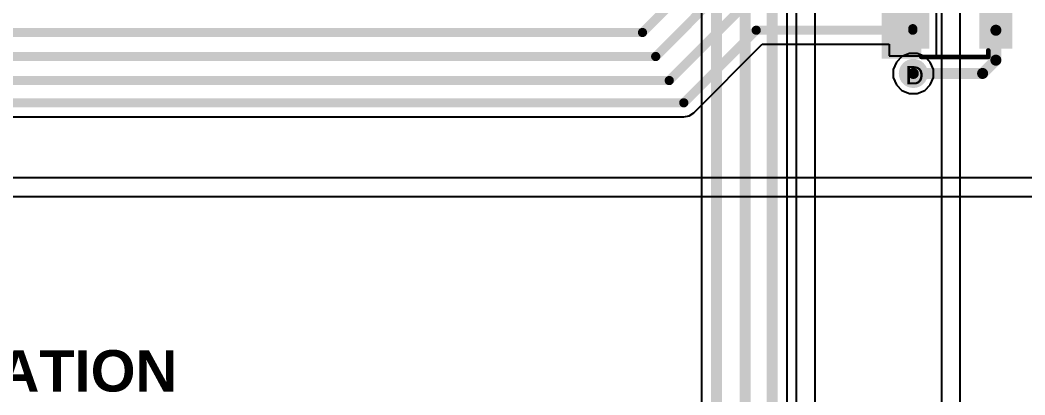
# Model space of a CAD drawing. Header units: inches. Extents: x 0 to 5401, y 0 to 5414.
# Drawn here: x 115.31 to 143.12, y 36.1 to 46.45 of the extents above; entities that cross this region are included whole.
import ezdxf

# ---------------------------------------------------------------- set-up
doc = ezdxf.new("R2010")
doc.units = ezdxf.units.IN
for name, color, linetype in [('Bottom Layer', 5, 'Continuous'), ('Bottom Solder', 6, 'Continuous'), ('Drill Drawing', 1, 'Continuous'), ('Layer 1', 16, 'Continuous'), ('Layer 2', 76, 'Continuous'), ('Top Layer', 1, 'Continuous'), ('Top Overlay', 2, 'Continuous'), ('Top Paste', 8, 'Continuous'), ('Top Solder', 216, 'Continuous'), ('Via Holes', 16, 'Continuous')]:
    doc.layers.add(name, color=color, linetype=linetype)
doc.styles.add('Arial', font='', dxfattribs={"height": 0.2})
doc.styles.add('Arial_Bold', font='', dxfattribs={"height": 0.2})
doc.styles.get('Arial').set_extended_font_data('Arial')
doc.styles.get('Arial_Bold').set_extended_font_data('Arial', bold=True)

# ---------------------------------------------------------------- blocks, each defined once
blk = doc.blocks.new('SOD_323_234')
at = {"layer": 'Top Layer'}
for points in [[(-0.75, -0.45), (-1.55, -0.45), (-1.55, 0.45), (-0.75, 0.45)], [(1.55, -0.45), (0.75, -0.45), (0.75, 0.45), (1.55, 0.45)]]:
    blk.add_hatch(color=1, dxfattribs=at).paths.add_polyline_path(points)
at = {"layer": 'Top Overlay'}
for points in [[(-2.007, 0.483), (-0.914, 0.483), (-0.914, 0.787), (-2.007, 0.787)], [(-2.007, -0.508), (-1.575, -0.508), (-1.575, 0.508), (-2.007, 0.508)], [(-2.007, -0.787), (-0.914, -0.787), (-0.914, -0.483), (-2.007, -0.483)]]:
    blk.add_hatch(color=2, dxfattribs=at).paths.add_polyline_path(points)
at = {"layer": 'Top Paste'}
for points in [[(-0.75, -0.45), (-1.55, -0.45), (-1.55, 0.45), (-0.75, 0.45)], [(1.55, -0.45), (0.75, -0.45), (0.75, 0.45), (1.55, 0.45)]]:
    blk.add_hatch(color=8, dxfattribs=at).paths.add_polyline_path(points)
at = {"layer": 'Top Solder'}
for points in [[(-0.695, -0.505), (-1.605, -0.505), (-1.605, 0.505), (-0.695, 0.505)], [(1.605, -0.505), (0.695, -0.505), (0.695, 0.505), (1.605, 0.505)]]:
    blk.add_hatch(color=216, dxfattribs=at).paths.add_polyline_path(points)
at = {"layer": 'Top Overlay'}
for points in [[(-0.914, 0.737, 0.127, 0.127, 0), (0.94, 0.737, 0.127, 0.127, 0)], [(0.94, 0.559, 0.127, 0.127, 0), (0.94, 0.737, 0.127, 0.127, 0)], [(0.94, -0.737, 0.127, 0.127, 0), (0.94, -0.559, 0.127, 0.127, 0)], [(-0.914, -0.737, 0.127, 0.127, 0), (0.94, -0.737, 0.127, 0.127, 0)]]:
    blk.add_lwpolyline(points, format="xyseb", dxfattribs=at)
for points in [[(-0.946, 0.737, 0.0635, 0.0635, 1), (-0.883, 0.737, 0.0635, 0.0635, 1)], [(0.908, 0.737, 0.0635, 0.0635, 1), (0.972, 0.737, 0.0635, 0.0635, 1)], [(0.908, 0.737, 0.0635, 0.0635, 1), (0.972, 0.737, 0.0635, 0.0635, 1)], [(0.908, 0.559, 0.0635, 0.0635, 1), (0.972, 0.559, 0.0635, 0.0635, 1)], [(0.908, -0.559, 0.0635, 0.0635, 1), (0.972, -0.559, 0.0635, 0.0635, 1)], [(-0.946, -0.737, 0.0635, 0.0635, 1), (-0.883, -0.737, 0.0635, 0.0635, 1)], [(0.908, -0.737, 0.0635, 0.0635, 1), (0.972, -0.737, 0.0635, 0.0635, 1)], [(0.908, -0.737, 0.0635, 0.0635, 1), (0.972, -0.737, 0.0635, 0.0635, 1)]]:
    blk.add_lwpolyline(points, format="xyseb", close=True, dxfattribs=at)

msp = doc.modelspace()

# ---------------------------------------------------------------- hatches: boundary and pattern name
at = {"layer": 'Bottom Layer'}
h = msp.add_hatch(color=5, dxfattribs=at)
edge = h.paths.add_edge_path()
edge.add_arc((140.032, 44.977), 0.3, 0, 360)
at = {"layer": 'Bottom Solder'}
h = msp.add_hatch(color=6, dxfattribs=at)
edge = h.paths.add_edge_path()
edge.add_arc((140.032, 44.977), 0.402, 0, 360)
at = {"layer": 'Layer 1'}
h = msp.add_hatch(color=16, dxfattribs=at)
edge = h.paths.add_edge_path()
edge.add_arc((140.032, 44.977), 0.3, 0, 360)
at = {"layer": 'Layer 2'}
h = msp.add_hatch(color=76, dxfattribs=at)
edge = h.paths.add_edge_path()
edge.add_arc((140.032, 44.977), 0.3, 0, 360)
at = {"layer": 'Top Layer'}
h = msp.add_hatch(color=1, dxfattribs=at)
edge = h.paths.add_edge_path()
edge.add_arc((140.032, 44.977), 0.3, 0, 360)
at = {"layer": 'Top Solder'}
h = msp.add_hatch(color=216, dxfattribs=at)
edge = h.paths.add_edge_path()
edge.add_arc((140.032, 44.977), 0.402, 0, 360)
at = {"layer": 'Via Holes'}
h = msp.add_hatch(color=7, dxfattribs=at)
edge = h.paths.add_edge_path()
edge.add_arc((140.032, 44.977), 0.15, 0, 360)

# ---------------------------------------------------------------- linework, layer by layer
at = {"layer": 'Bottom Layer'}
for p, q in [((136.541, 25.099), (136.541, 74.953)), ((134.169, 73.603), (134.169, 24.931))]:
    msp.add_line(p, q, dxfattribs=at)
for points in [[(136.126, 24.928, 0.305, 0.305, 0), (136.126, 74.953, 0.305, 0.305, 0)], [(135.381, 23.363, 0.305, 0.305, 0), (135.381, 74.343, 0.305, 0.305, 0)], [(134.584, 24.76, 0.305, 0.305, 0), (134.584, 73.774, 0.305, 0.305, 0)]]:
    msp.add_lwpolyline(points, format="xyseb", dxfattribs=at)
at = {"layer": 'Layer 1'}
for p, q in [((140.808, 73.914), (140.808, 34.864)), ((141.326, 34.299), (141.326, 73.914))]:
    msp.add_line(p, q, dxfattribs=at)
at = {"layer": 'Layer 2'}
for p, q in [((137.312, 20.012), (137.312, 74.314)), ((136.794, 73.796), (136.794, 20.012)), ((139.718, 45.447), (139.562, 45.291)), ((139.922, 45.531), (139.718, 45.447)), ((140.142, 45.531), (139.922, 45.531)), ((140.346, 45.447), (140.142, 45.531)), ((140.501, 45.291), (140.346, 45.447)), ((139.562, 45.291), (139.478, 45.087)), ((139.478, 45.087), (139.478, 44.867)), ((140.586, 45.087), (140.501, 45.291)), ((140.586, 44.867), (140.586, 45.087)), ((139.478, 44.867), (139.562, 44.663)), ((140.501, 44.663), (140.586, 44.867)), ((139.562, 44.663), (139.718, 44.507)), ((139.718, 44.507), (139.922, 44.423)), ((140.142, 44.423), (140.346, 44.507)), ((140.346, 44.507), (140.501, 44.663)), ((139.922, 44.423), (140.142, 44.423))]:
    msp.add_line(p, q, dxfattribs=at)
at = {"layer": 'Top Layer'}
for p, q in [((140.67, 45.467), (140.67, 46.875)), ((133.954, 43.891), (135.845, 45.782)), ((135.845, 45.782), (139.362, 45.782)), ((139.362, 45.782), (139.362, 45.467)), ((139.362, 45.467), (140.67, 45.467)), ((91.219, 43.777), (133.679, 43.777)), ((133.679, 43.777), (133.828, 43.807)), ((133.828, 43.807), (133.954, 43.891)), ((144.17, 42.091), (32.776, 42.091)), ((29.642, 41.573), (144.17, 41.573))]:
    msp.add_line(p, q, dxfattribs=at)
for points in [[(132.538, 46.108, 0.254, 0.254, 0), (137.185, 50.756, 0.254, 0.254, 0)], [(132.903, 45.445, 0.254, 0.254, 0), (137.846, 50.388, 0.254, 0.254, 0)], [(133.277, 44.781, 0.254, 0.254, 0), (138.045, 49.549, 0.254, 0.254, 0)], [(140.016, 46.214, 0.254, 0.254, 0), (140.016, 47.324, 0.254, 0.254, 0)], [(92.024, 46.108, 0.254, 0.254, 0), (132.538, 46.108, 0.254, 0.254, 0)], [(133.679, 44.166, 0.254, 0.254, 0), (135.684, 46.171, 0.254, 0.254, 0)], [(135.684, 46.171, 0.254, 0.254, 0), (140.016, 46.171, 0.254, 0.254, 0)], [(142.316, 45.344, 0.305, 0.305, 0), (142.316, 46.171, 0.305, 0.305, 0)], [(91.749, 45.445, 0.254, 0.254, 0), (132.903, 45.445, 0.254, 0.254, 0)], [(141.949, 44.977, 0.305, 0.305, 0), (142.316, 45.344, 0.305, 0.305, 0)], [(140.032, 44.977, 0.305, 0.305, 0), (141.949, 44.977, 0.305, 0.305, 0)], [(91.474, 44.781, 0.254, 0.254, 0), (133.277, 44.781, 0.254, 0.254, 0)], [(91.219, 44.166, 0.254, 0.254, 0), (133.679, 44.166, 0.254, 0.254, 0)]]:
    msp.add_lwpolyline(points, format="xyseb", dxfattribs=at)
for points in [[(132.475, 46.108, 0.127, 0.127, 1), (132.602, 46.108, 0.127, 0.127, 1)], [(132.475, 46.108, 0.127, 0.127, 1), (132.602, 46.108, 0.127, 0.127, 1)], [(135.621, 46.171, 0.127, 0.127, 1), (135.748, 46.171, 0.127, 0.127, 1)], [(135.621, 46.171, 0.127, 0.127, 1), (135.748, 46.171, 0.127, 0.127, 1)], [(139.953, 46.214, 0.127, 0.127, 1), (140.08, 46.214, 0.127, 0.127, 1)], [(139.953, 46.171, 0.127, 0.127, 1), (140.08, 46.171, 0.127, 0.127, 1)], [(142.24, 46.171, 0.152, 0.152, 1), (142.393, 46.171, 0.152, 0.152, 1)], [(132.839, 45.445, 0.127, 0.127, 1), (132.966, 45.445, 0.127, 0.127, 1)], [(132.839, 45.445, 0.127, 0.127, 1), (132.966, 45.445, 0.127, 0.127, 1)], [(142.24, 45.344, 0.152, 0.152, 1), (142.393, 45.344, 0.152, 0.152, 1)], [(142.24, 45.344, 0.152, 0.152, 1), (142.393, 45.344, 0.152, 0.152, 1)], [(139.956, 44.977, 0.152, 0.152, 1), (140.108, 44.977, 0.152, 0.152, 1)], [(141.873, 44.977, 0.152, 0.152, 1), (142.025, 44.977, 0.152, 0.152, 1)], [(141.873, 44.977, 0.152, 0.152, 1), (142.025, 44.977, 0.152, 0.152, 1)], [(133.214, 44.781, 0.127, 0.127, 1), (133.341, 44.781, 0.127, 0.127, 1)], [(133.214, 44.781, 0.127, 0.127, 1), (133.341, 44.781, 0.127, 0.127, 1)], [(133.616, 44.166, 0.127, 0.127, 1), (133.743, 44.166, 0.127, 0.127, 1)], [(133.616, 44.166, 0.127, 0.127, 1), (133.743, 44.166, 0.127, 0.127, 1)]]:
    msp.add_lwpolyline(points, format="xyseb", close=True, dxfattribs=at)

# ---------------------------------------------------------------- block references
msp.add_blockref('SOD_323_234', (141.166, 46.171))

# ---------------------------------------------------------------- texts
at = {"layer": 'Drill Drawing', "style": 'Arial'}
msp.add_text('D', height=0.508, dxfattribs=at).set_placement((139.812, 44.672))
at = {"layer": 'Top Overlay', "style": 'Arial_Bold'}
msp.add_text('Motor SPEED REGULATION', height=1.143, dxfattribs=at).set_placement((98.373, 36.189))

doc.saveas('drawing.dxf')
